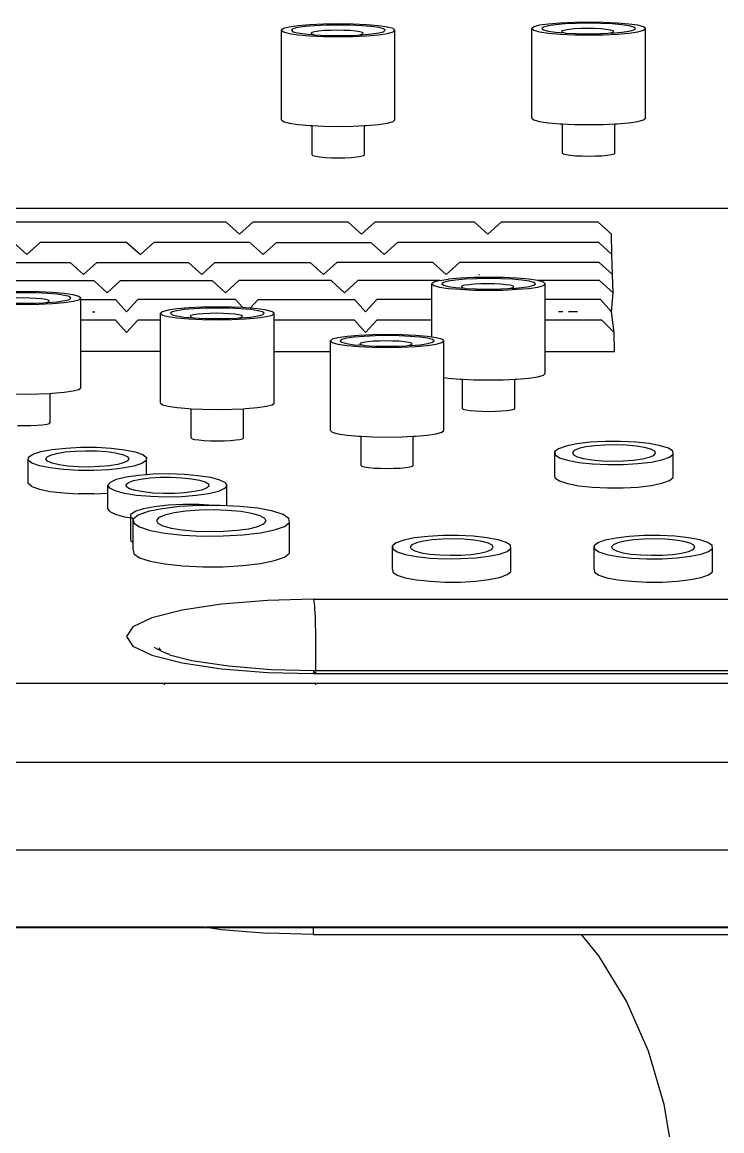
# Model space of a CAD drawing. Header units: centimetres. Extents: x 127 to 455, y 35 to 178.
# Drawn here: x 263.79 to 273.78, y 112.87 to 128.7 of the extents above; entities that cross this region are included whole.
import ezdxf

# ---------------------------------------------------------------- set-up
doc = ezdxf.new("R2010")
doc.units = ezdxf.units.CM
doc.layers.add('Edges', color=7, linetype='Continuous')

# ---------------------------------------------------------------- blocks, each defined once
blk = doc.blocks.new('Philips+Ultrasound+fr')
at = {"layer": 'Edges'}
for p, q in [((6.332, 22.183), (6.164, 22.168)), ((6.527, 22.192), (6.332, 22.183)), ((6.564, 22.177), (6.403, 22.169)), ((6.737, 22.195), (6.527, 22.192)), ((6.737, 22.179), (6.564, 22.177)), ((6.947, 22.192), (6.737, 22.195)), ((6.911, 22.177), (6.737, 22.179)), ((7.072, 22.169), (6.911, 22.177)), ((7.143, 22.183), (6.947, 22.192)), ((7.311, 22.168), (7.143, 22.183)), ((9.613, 22.175), (9.532, 22.153)), ((9.742, 22.193), (9.613, 22.175)), ((9.842, 22.182), (9.736, 22.167)), ((9.91, 22.208), (9.742, 22.193)), ((9.981, 22.194), (9.842, 22.182)), ((10.106, 22.217), (9.91, 22.208)), ((10.142, 22.202), (9.981, 22.194)), ((10.316, 22.22), (10.106, 22.217)), ((10.316, 22.204), (10.142, 22.202)), ((10.525, 22.217), (10.316, 22.22)), ((10.489, 22.202), (10.316, 22.204)), ((10.65, 22.194), (10.489, 22.202)), ((10.721, 22.208), (10.525, 22.217)), ((10.789, 22.182), (10.65, 22.194)), ((10.889, 22.193), (10.721, 22.208)), ((10.895, 22.167), (10.789, 22.182)), ((11.018, 22.175), (10.889, 22.193)), ((11.099, 22.153), (11.018, 22.175)), ((5.954, 22.128), (5.927, 22.104)), ((5.927, 22.104), (5.954, 22.08)), ((5.927, 20.823), (5.927, 22.104)), ((6.035, 22.15), (5.954, 22.128)), ((5.954, 22.08), (6.035, 22.058)), ((6.164, 22.168), (6.035, 22.15)), ((6.035, 22.058), (6.164, 22.039)), ((6.091, 22.123), (6.068, 22.104)), ((6.068, 22.104), (6.091, 22.084)), ((6.158, 22.142), (6.091, 22.123)), ((6.091, 22.084), (6.158, 22.066)), ((6.264, 22.157), (6.158, 22.142)), ((6.158, 22.066), (6.264, 22.051)), ((6.164, 22.039), (6.332, 22.025)), ((6.403, 22.169), (6.264, 22.157)), ((6.264, 22.051), (6.399, 22.041)), ((6.332, 22.025), (6.527, 22.016)), ((6.362, 22.073), (6.349, 22.062)), ((6.349, 22.062), (6.362, 22.051)), ((6.399, 22.083), (6.362, 22.073)), ((6.362, 22.051), (6.399, 22.041)), ((6.458, 22.092), (6.399, 22.083)), ((6.399, 22.041), (6.403, 22.039)), ((6.403, 22.039), (6.564, 22.031)), ((6.536, 22.099), (6.458, 22.092)), ((6.527, 22.016), (6.737, 22.013)), ((6.626, 22.103), (6.536, 22.099)), ((6.564, 22.031), (6.737, 22.029)), ((6.723, 22.104), (6.626, 22.103)), ((6.819, 22.103), (6.723, 22.104)), ((6.737, 22.029), (6.911, 22.031)), ((6.737, 22.013), (6.947, 22.016)), ((6.909, 22.099), (6.819, 22.103)), ((6.987, 22.092), (6.909, 22.099)), ((6.911, 22.031), (7.011, 22.036)), ((6.947, 22.016), (7.143, 22.025)), ((7.046, 22.083), (6.987, 22.092)), ((7.011, 22.036), (7.046, 22.041)), ((7.084, 22.073), (7.046, 22.083)), ((7.046, 22.041), (7.084, 22.051)), ((7.046, 22.041), (7.072, 22.039)), ((7.211, 22.157), (7.072, 22.169)), ((7.072, 22.039), (7.211, 22.051)), ((7.096, 22.062), (7.084, 22.073)), ((7.084, 22.051), (7.096, 22.062)), ((7.143, 22.025), (7.311, 22.039)), ((7.317, 22.142), (7.211, 22.157)), ((7.211, 22.051), (7.317, 22.066)), ((7.439, 22.15), (7.311, 22.168)), ((7.311, 22.039), (7.439, 22.058)), ((7.384, 22.123), (7.317, 22.142)), ((7.317, 22.066), (7.384, 22.084)), ((7.407, 22.104), (7.384, 22.123)), ((7.384, 22.084), (7.407, 22.104)), ((7.52, 22.128), (7.439, 22.15)), ((7.439, 22.058), (7.52, 22.08)), ((7.548, 22.104), (7.52, 22.128)), ((7.52, 22.08), (7.548, 22.104)), ((7.548, 20.823), (7.548, 22.104)), ((9.532, 22.153), (9.505, 22.129)), ((9.505, 22.129), (9.532, 22.105)), ((9.505, 20.848), (9.505, 22.129)), ((9.532, 22.105), (9.613, 22.083)), ((9.613, 22.083), (9.742, 22.064)), ((9.669, 22.148), (9.646, 22.129)), ((9.646, 22.129), (9.669, 22.109)), ((9.736, 22.167), (9.669, 22.148)), ((9.669, 22.109), (9.736, 22.091)), ((9.736, 22.091), (9.842, 22.076)), ((9.742, 22.064), (9.91, 22.05)), ((9.842, 22.076), (9.977, 22.066)), ((9.91, 22.05), (10.106, 22.041)), ((9.94, 22.098), (9.927, 22.087)), ((9.927, 22.087), (9.94, 22.076)), ((9.977, 22.108), (9.94, 22.098)), ((9.94, 22.076), (9.977, 22.066)), ((10.037, 22.117), (9.977, 22.108)), ((9.977, 22.066), (9.981, 22.064)), ((9.981, 22.064), (10.142, 22.056)), ((10.114, 22.123), (10.037, 22.117)), ((10.106, 22.041), (10.316, 22.038)), ((10.204, 22.128), (10.114, 22.123)), ((10.142, 22.056), (10.316, 22.054)), ((10.301, 22.129), (10.204, 22.128)), ((10.398, 22.128), (10.301, 22.129)), ((10.316, 22.054), (10.489, 22.056)), ((10.316, 22.038), (10.525, 22.041)), ((10.488, 22.123), (10.398, 22.128)), ((10.565, 22.117), (10.488, 22.123)), ((10.489, 22.056), (10.59, 22.061)), ((10.525, 22.041), (10.721, 22.05)), ((10.625, 22.108), (10.565, 22.117)), ((10.59, 22.061), (10.625, 22.066)), ((10.662, 22.098), (10.625, 22.108)), ((10.625, 22.066), (10.662, 22.076)), ((10.625, 22.066), (10.65, 22.064)), ((10.65, 22.064), (10.789, 22.076)), ((10.675, 22.087), (10.662, 22.098)), ((10.662, 22.076), (10.675, 22.087)), ((10.721, 22.05), (10.889, 22.064)), ((10.789, 22.076), (10.895, 22.091)), ((10.889, 22.064), (11.018, 22.083)), ((10.962, 22.148), (10.895, 22.167)), ((10.895, 22.091), (10.962, 22.109)), ((10.985, 22.129), (10.962, 22.148)), ((10.962, 22.109), (10.985, 22.129)), ((11.018, 22.083), (11.099, 22.105)), ((11.126, 22.129), (11.099, 22.153)), ((11.099, 22.105), (11.126, 22.129)), ((11.126, 20.848), (11.126, 22.129)), ((5.927, 20.823), (5.954, 20.799)), ((5.954, 20.799), (6.035, 20.777)), ((6.035, 20.777), (6.164, 20.758)), ((6.164, 20.758), (6.332, 20.744)), ((7.143, 20.744), (7.311, 20.758)), ((7.311, 20.758), (7.439, 20.777)), ((7.439, 20.777), (7.52, 20.799)), ((7.52, 20.799), (7.548, 20.823)), ((9.505, 20.848), (9.532, 20.824)), ((9.532, 20.824), (9.613, 20.802)), ((9.613, 20.802), (9.742, 20.783)), ((9.742, 20.783), (9.91, 20.769)), ((9.91, 20.769), (9.942, 20.767)), ((9.942, 20.349), (9.942, 20.767)), ((9.942, 20.767), (10.106, 20.76)), ((10.106, 20.76), (10.316, 20.757)), ((10.316, 20.757), (10.525, 20.76)), ((10.525, 20.76), (10.689, 20.767)), ((10.689, 20.767), (10.721, 20.769)), ((10.689, 20.349), (10.689, 20.767)), ((10.721, 20.769), (10.889, 20.783)), ((10.889, 20.783), (11.018, 20.802)), ((11.018, 20.802), (11.099, 20.824)), ((11.099, 20.824), (11.126, 20.848)), ((6.332, 20.744), (6.364, 20.742)), ((6.364, 20.325), (6.364, 20.742)), ((6.364, 20.742), (6.527, 20.735)), ((6.527, 20.735), (6.737, 20.732)), ((6.737, 20.732), (6.947, 20.735)), ((6.947, 20.735), (7.111, 20.742)), ((7.111, 20.742), (7.143, 20.744)), ((7.111, 20.325), (7.111, 20.742)), ((6.364, 20.325), (6.376, 20.314)), ((6.376, 20.314), (6.414, 20.304)), ((6.414, 20.304), (6.473, 20.295)), ((6.473, 20.295), (6.55, 20.288)), ((6.55, 20.288), (6.641, 20.284)), ((6.641, 20.284), (6.737, 20.283)), ((6.737, 20.283), (6.834, 20.284)), ((6.834, 20.284), (6.924, 20.288)), ((6.924, 20.288), (7.002, 20.295)), ((7.002, 20.295), (7.061, 20.304)), ((7.061, 20.304), (7.098, 20.314)), ((7.098, 20.314), (7.111, 20.325)), ((9.942, 20.349), (9.955, 20.339)), ((9.955, 20.339), (9.992, 20.328)), ((9.992, 20.328), (10.051, 20.32)), ((10.051, 20.32), (10.129, 20.313)), ((10.129, 20.313), (10.219, 20.309)), ((10.219, 20.309), (10.316, 20.307)), ((10.316, 20.307), (10.412, 20.309)), ((10.412, 20.309), (10.502, 20.313)), ((10.502, 20.313), (10.58, 20.32)), ((10.58, 20.32), (10.639, 20.328)), ((10.639, 20.328), (10.677, 20.339)), ((10.677, 20.339), (10.689, 20.349)), ((-6.97, 19.564), (15.223, 19.564)), ((5.136, 19.362), (-1.445, 19.362)), ((5.136, 19.362), (5.326, 19.19)), ((5.516, 19.362), (5.326, 19.19)), ((6.881, 19.362), (5.516, 19.362)), ((6.881, 19.362), (7.072, 19.19)), ((7.262, 19.362), (7.072, 19.19)), ((8.684, 19.362), (7.262, 19.362)), ((8.684, 19.362), (8.875, 19.19)), ((9.065, 19.362), (8.875, 19.19)), ((10.45, 19.362), (9.065, 19.362)), ((10.45, 19.362), (10.639, 19.19)), ((10.647, 18.903), (10.639, 19.19)), ((2.1, 19.074), (2.291, 18.903)), ((2.481, 19.074), (2.291, 18.903)), ((3.72, 19.074), (2.481, 19.074)), ((3.72, 19.074), (3.911, 18.903)), ((4.101, 19.074), (3.911, 18.903)), ((5.473, 19.074), (4.101, 19.074)), ((5.473, 19.074), (5.663, 18.903)), ((5.854, 19.074), (5.663, 18.903)), ((5.854, 19.074), (7.203, 19.074)), ((7.203, 19.074), (7.393, 18.903)), ((7.583, 19.074), (7.393, 18.903)), ((10.458, 19.074), (7.583, 19.074)), ((10.458, 19.074), (10.647, 18.903)), ((10.655, 18.615), (10.647, 18.903)), ((1.685, 18.787), (2.91, 18.787)), ((2.91, 18.787), (3.101, 18.615)), ((3.101, 18.615), (3.291, 18.787)), ((3.291, 18.787), (4.597, 18.787)), ((4.597, 18.787), (4.787, 18.615)), ((4.977, 18.787), (4.787, 18.615)), ((4.977, 18.787), (6.338, 18.787)), ((6.338, 18.787), (6.528, 18.615)), ((6.528, 18.615), (6.718, 18.787)), ((8.088, 18.787), (6.718, 18.787)), ((8.088, 18.787), (8.278, 18.615)), ((8.278, 18.615), (8.468, 18.787)), ((10.466, 18.787), (8.468, 18.787)), ((10.466, 18.787), (10.655, 18.615)), ((1.961, 18.531), (3.245, 18.531)), ((3.245, 18.531), (3.435, 18.354)), ((3.435, 18.354), (3.625, 18.531)), ((3.625, 18.531), (4.939, 18.531)), ((4.939, 18.531), (5.129, 18.354)), ((5.129, 18.354), (5.319, 18.531)), ((6.638, 18.531), (5.319, 18.531)), ((6.638, 18.531), (6.828, 18.354)), ((6.828, 18.354), (7.018, 18.531)), ((8.183, 18.528), (7.018, 18.531)), ((8.183, 18.528), (8.312, 18.547)), ((8.412, 18.536), (8.306, 18.52)), ((8.48, 18.562), (8.312, 18.547)), ((8.551, 18.548), (8.412, 18.536)), ((8.676, 18.571), (8.48, 18.562)), ((8.712, 18.555), (8.551, 18.548)), ((8.885, 18.574), (8.676, 18.571)), ((8.885, 18.558), (8.712, 18.555)), ((8.748, 18.615), (8.754, 18.615)), ((9.095, 18.571), (8.885, 18.574)), ((9.059, 18.555), (8.885, 18.558)), ((9.22, 18.548), (9.059, 18.555)), ((9.291, 18.562), (9.095, 18.571)), ((9.359, 18.536), (9.22, 18.548)), ((9.459, 18.547), (9.291, 18.562)), ((9.465, 18.52), (9.359, 18.536)), ((9.588, 18.528), (9.459, 18.547)), ((10.469, 18.531), (9.588, 18.528)), ((10.469, 18.531), (10.663, 18.354)), ((10.663, 18.354), (10.655, 18.615)), ((2.251, 18.371), (2.041, 18.367)), ((2.461, 18.367), (2.251, 18.371)), ((8.102, 18.506), (8.075, 18.483)), ((8.075, 18.483), (8.102, 18.459)), ((8.075, 18.257), (8.075, 18.483)), ((8.183, 18.528), (8.102, 18.506)), ((8.102, 18.459), (8.183, 18.437)), ((8.183, 18.437), (8.312, 18.418)), ((8.239, 18.502), (8.216, 18.483)), ((8.216, 18.483), (8.239, 18.463)), ((8.306, 18.52), (8.239, 18.502)), ((8.239, 18.463), (8.306, 18.445)), ((8.306, 18.445), (8.412, 18.429)), ((8.312, 18.418), (8.48, 18.404)), ((8.412, 18.429), (8.547, 18.42)), ((8.48, 18.404), (8.676, 18.394)), ((8.51, 18.452), (8.497, 18.441)), ((8.497, 18.441), (8.51, 18.43)), ((8.547, 18.462), (8.51, 18.452)), ((8.51, 18.43), (8.547, 18.42)), ((8.606, 18.47), (8.547, 18.462)), ((8.547, 18.42), (8.551, 18.417)), ((8.551, 18.417), (8.712, 18.41)), ((8.684, 18.477), (8.606, 18.47)), ((8.676, 18.394), (8.885, 18.391)), ((8.774, 18.481), (8.684, 18.477)), ((8.712, 18.41), (8.885, 18.407)), ((8.871, 18.483), (8.774, 18.481)), ((8.967, 18.481), (8.871, 18.483)), ((8.885, 18.407), (9.059, 18.41)), ((8.885, 18.391), (9.095, 18.394)), ((9.058, 18.477), (8.967, 18.481)), ((9.135, 18.47), (9.058, 18.477)), ((9.059, 18.41), (9.159, 18.414)), ((9.095, 18.394), (9.291, 18.404)), ((9.194, 18.462), (9.135, 18.47)), ((9.159, 18.414), (9.194, 18.42)), ((9.232, 18.452), (9.194, 18.462)), ((9.194, 18.42), (9.232, 18.43)), ((9.194, 18.42), (9.22, 18.417)), ((9.22, 18.417), (9.359, 18.429)), ((9.245, 18.441), (9.232, 18.452)), ((9.232, 18.43), (9.245, 18.441)), ((9.291, 18.404), (9.459, 18.418)), ((9.359, 18.429), (9.465, 18.445)), ((9.459, 18.418), (9.588, 18.437)), ((9.532, 18.502), (9.465, 18.52)), ((9.465, 18.445), (9.532, 18.463)), ((9.555, 18.483), (9.532, 18.502)), ((9.532, 18.463), (9.555, 18.483)), ((9.669, 18.506), (9.588, 18.528)), ((9.588, 18.437), (9.669, 18.459)), ((9.696, 18.483), (9.669, 18.506)), ((9.669, 18.459), (9.696, 18.483)), ((9.696, 18.257), (9.696, 18.483)), ((2.251, 18.355), (2.077, 18.352)), ((2.236, 18.28), (2.139, 18.278)), ((2.333, 18.278), (2.236, 18.28)), ((2.424, 18.352), (2.251, 18.355)), ((2.423, 18.274), (2.333, 18.278)), ((2.5, 18.267), (2.423, 18.274)), ((2.585, 18.345), (2.424, 18.352)), ((2.656, 18.358), (2.461, 18.367)), ((2.56, 18.259), (2.5, 18.267)), ((2.525, 18.211), (2.56, 18.216)), ((2.597, 18.248), (2.56, 18.259)), ((2.56, 18.216), (2.597, 18.227)), ((2.56, 18.216), (2.585, 18.214)), ((2.724, 18.333), (2.585, 18.345)), ((2.585, 18.214), (2.724, 18.226)), ((2.61, 18.237), (2.597, 18.248)), ((2.597, 18.227), (2.61, 18.237)), ((2.824, 18.344), (2.656, 18.358)), ((2.656, 18.2), (2.824, 18.215)), ((2.83, 18.317), (2.724, 18.333)), ((2.724, 18.226), (2.83, 18.242)), ((2.953, 18.325), (2.824, 18.344)), ((2.824, 18.215), (2.953, 18.234)), ((2.897, 18.299), (2.83, 18.317)), ((2.83, 18.242), (2.897, 18.26)), ((2.92, 18.279), (2.897, 18.299)), ((2.897, 18.26), (2.92, 18.279)), ((3.034, 18.303), (2.953, 18.325)), ((2.953, 18.234), (3.034, 18.256)), ((3.061, 18.279), (3.034, 18.303)), ((3.034, 18.256), (3.061, 18.279)), ((3.061, 18.257), (3.061, 18.279)), ((3.061, 17.963), (3.061, 18.257)), ((3.061, 18.257), (3.554, 18.257)), ((3.714, 18.081), (3.554, 18.257)), ((3.874, 18.257), (3.714, 18.081)), ((5.272, 18.257), (3.874, 18.257)), ((5.377, 18.142), (5.272, 18.257)), ((5.592, 18.257), (5.48, 18.134)), ((5.592, 18.257), (6.968, 18.257)), ((6.968, 18.257), (7.128, 18.081)), ((7.288, 18.257), (7.128, 18.081)), ((8.075, 18.257), (7.288, 18.257)), ((8.075, 17.963), (8.075, 18.257)), ((10.483, 18.257), (9.696, 18.257)), ((9.696, 17.961), (9.696, 18.257)), ((10.639, 18.081), (10.483, 18.257)), ((10.639, 18.081), (10.663, 18.354)), ((2.041, 18.191), (2.251, 18.188)), ((2.077, 18.207), (2.251, 18.204)), ((2.251, 18.204), (2.424, 18.207)), ((2.251, 18.188), (2.461, 18.191)), ((2.424, 18.207), (2.525, 18.211)), ((2.461, 18.191), (2.656, 18.2)), ((3.225, 18.081), (3.259, 18.081)), ((4.227, 18.084), (4.199, 18.061)), ((4.199, 18.061), (4.227, 18.037)), ((4.199, 17.963), (4.199, 18.061)), ((4.308, 18.106), (4.227, 18.084)), ((4.437, 18.125), (4.308, 18.106)), ((4.364, 18.08), (4.341, 18.061)), ((4.341, 18.061), (4.364, 18.041)), ((4.43, 18.098), (4.364, 18.08)), ((4.537, 18.114), (4.43, 18.098)), ((4.605, 18.14), (4.437, 18.125)), ((4.675, 18.126), (4.537, 18.114)), ((4.8, 18.149), (4.605, 18.14)), ((4.837, 18.134), (4.675, 18.126)), ((4.809, 18.055), (4.731, 18.049)), ((5.01, 18.152), (4.8, 18.149)), ((4.899, 18.06), (4.809, 18.055)), ((5.01, 18.136), (4.837, 18.134)), ((4.995, 18.061), (4.899, 18.06)), ((5.092, 18.06), (4.995, 18.061)), ((5.22, 18.149), (5.01, 18.152)), ((5.183, 18.134), (5.01, 18.136)), ((5.182, 18.055), (5.092, 18.06)), ((5.26, 18.049), (5.182, 18.055)), ((5.345, 18.126), (5.183, 18.134)), ((5.377, 18.142), (5.22, 18.149)), ((5.483, 18.114), (5.345, 18.126)), ((5.415, 18.14), (5.377, 18.142)), ((5.48, 18.134), (5.415, 18.14)), ((5.583, 18.125), (5.48, 18.134)), ((5.59, 18.098), (5.483, 18.114)), ((5.712, 18.106), (5.583, 18.125)), ((5.657, 18.08), (5.59, 18.098)), ((5.679, 18.061), (5.657, 18.08)), ((5.657, 18.041), (5.679, 18.061)), ((5.793, 18.084), (5.712, 18.106)), ((5.821, 18.061), (5.793, 18.084)), ((5.793, 18.037), (5.821, 18.061)), ((5.821, 17.963), (5.821, 18.061)), ((9.945, 18.081), (9.885, 18.081)), ((10.154, 18.081), (10.028, 18.081)), ((10.679, 17.787), (10.639, 18.081)), ((3.554, 17.963), (3.061, 17.963)), ((3.061, 17.518), (3.061, 17.963)), ((3.714, 17.787), (3.554, 17.963)), ((3.714, 17.787), (3.874, 17.963)), ((4.199, 17.963), (3.874, 17.963)), ((4.199, 17.518), (4.199, 17.963)), ((4.227, 18.037), (4.308, 18.015)), ((4.308, 18.015), (4.437, 17.996)), ((4.364, 18.041), (4.43, 18.023)), ((4.43, 18.023), (4.537, 18.008)), ((4.437, 17.996), (4.605, 17.982)), ((4.537, 18.008), (4.672, 17.998)), ((4.605, 17.982), (4.8, 17.973)), ((4.634, 18.03), (4.622, 18.019)), ((4.622, 18.019), (4.634, 18.008)), ((4.672, 18.04), (4.634, 18.03)), ((4.634, 18.008), (4.672, 17.998)), ((4.731, 18.049), (4.672, 18.04)), ((4.672, 17.998), (4.675, 17.996)), ((4.675, 17.996), (4.837, 17.988)), ((4.8, 17.973), (5.01, 17.97)), ((4.837, 17.988), (5.01, 17.986)), ((5.01, 17.986), (5.183, 17.988)), ((5.01, 17.97), (5.22, 17.973)), ((5.183, 17.988), (5.284, 17.993)), ((5.22, 17.973), (5.415, 17.982)), ((5.319, 18.04), (5.26, 18.049)), ((5.284, 17.993), (5.319, 17.998)), ((5.356, 18.03), (5.319, 18.04)), ((5.319, 17.998), (5.356, 18.008)), ((5.319, 17.998), (5.345, 17.996)), ((5.345, 17.996), (5.483, 18.008)), ((5.369, 18.019), (5.356, 18.03)), ((5.356, 18.008), (5.369, 18.019)), ((5.415, 17.982), (5.583, 17.996)), ((5.483, 18.008), (5.59, 18.023)), ((5.583, 17.996), (5.712, 18.015)), ((5.59, 18.023), (5.657, 18.041)), ((5.712, 18.015), (5.793, 18.037)), ((6.968, 17.963), (5.821, 17.963)), ((5.821, 17.518), (5.821, 17.963)), ((7.128, 17.787), (6.968, 17.963)), ((7.128, 17.787), (7.288, 17.963)), ((8.075, 17.963), (7.288, 17.963)), ((8.075, 17.721), (8.075, 17.963)), ((10.504, 17.961), (9.696, 17.961)), ((9.696, 17.518), (9.696, 17.961)), ((10.679, 17.787), (10.504, 17.961)), ((7.031, 17.746), (6.863, 17.731)), ((7.226, 17.755), (7.031, 17.746)), ((7.263, 17.739), (7.102, 17.732)), ((7.436, 17.758), (7.226, 17.755)), ((7.436, 17.742), (7.263, 17.739)), ((7.646, 17.755), (7.436, 17.758)), ((7.61, 17.739), (7.436, 17.742)), ((7.771, 17.732), (7.61, 17.739)), ((7.842, 17.746), (7.646, 17.755)), ((8.01, 17.731), (7.842, 17.746)), ((10.686, 17.518), (10.679, 17.787)), ((6.653, 17.69), (6.626, 17.667)), ((6.626, 17.667), (6.653, 17.643)), ((6.626, 17.518), (6.626, 17.667)), ((6.734, 17.712), (6.653, 17.69)), ((6.653, 17.643), (6.734, 17.621)), ((6.863, 17.731), (6.734, 17.712)), ((6.734, 17.621), (6.863, 17.602)), ((6.79, 17.686), (6.767, 17.667)), ((6.767, 17.667), (6.79, 17.647)), ((6.857, 17.704), (6.79, 17.686)), ((6.79, 17.647), (6.857, 17.629)), ((6.963, 17.72), (6.857, 17.704)), ((6.857, 17.629), (6.963, 17.613)), ((6.863, 17.602), (7.031, 17.588)), ((7.102, 17.732), (6.963, 17.72)), ((6.963, 17.613), (7.098, 17.604)), ((7.031, 17.588), (7.226, 17.578)), ((7.061, 17.636), (7.048, 17.625)), ((7.048, 17.625), (7.061, 17.614)), ((7.098, 17.646), (7.061, 17.636)), ((7.061, 17.614), (7.098, 17.604)), ((7.157, 17.654), (7.098, 17.646)), ((7.098, 17.604), (7.102, 17.601)), ((7.102, 17.601), (7.263, 17.594)), ((7.235, 17.661), (7.157, 17.654)), ((7.226, 17.578), (7.436, 17.575)), ((7.325, 17.665), (7.235, 17.661)), ((7.263, 17.594), (7.436, 17.591)), ((7.422, 17.667), (7.325, 17.665)), ((7.518, 17.665), (7.422, 17.667)), ((7.436, 17.591), (7.61, 17.594)), ((7.436, 17.575), (7.646, 17.578)), ((7.608, 17.661), (7.518, 17.665)), ((7.686, 17.654), (7.608, 17.661)), ((7.61, 17.594), (7.71, 17.599)), ((7.646, 17.578), (7.842, 17.588)), ((7.745, 17.646), (7.686, 17.654)), ((7.71, 17.599), (7.745, 17.604)), ((7.783, 17.636), (7.745, 17.646)), ((7.745, 17.604), (7.783, 17.614)), ((7.745, 17.604), (7.771, 17.601)), ((7.91, 17.72), (7.771, 17.732)), ((7.771, 17.601), (7.91, 17.613)), ((7.795, 17.625), (7.783, 17.636)), ((7.783, 17.614), (7.795, 17.625)), ((7.842, 17.588), (8.01, 17.602)), ((8.016, 17.704), (7.91, 17.72)), ((7.91, 17.613), (8.016, 17.629)), ((8.075, 17.721), (8.01, 17.731)), ((8.01, 17.602), (8.138, 17.621)), ((8.083, 17.686), (8.016, 17.704)), ((8.016, 17.629), (8.083, 17.647)), ((8.138, 17.712), (8.075, 17.721)), ((8.106, 17.667), (8.083, 17.686)), ((8.083, 17.647), (8.106, 17.667)), ((8.219, 17.69), (8.138, 17.712)), ((8.138, 17.621), (8.219, 17.643)), ((8.247, 17.667), (8.219, 17.69)), ((8.219, 17.643), (8.247, 17.667)), ((8.247, 17.146), (8.247, 17.667)), ((3.061, 16.998), (3.061, 17.518)), ((4.199, 17.518), (3.061, 17.518)), ((4.199, 16.78), (4.199, 17.518)), ((5.821, 17.518), (6.626, 17.518)), ((5.821, 16.78), (5.821, 17.518)), ((6.626, 16.385), (6.626, 17.518)), ((9.696, 17.518), (10.686, 17.518)), ((9.696, 17.201), (9.696, 17.518)), ((8.247, 17.146), (8.312, 17.137)), ((8.247, 16.385), (8.247, 17.146)), ((8.312, 17.137), (8.48, 17.122)), ((8.48, 17.122), (8.512, 17.121)), ((8.512, 16.703), (8.512, 17.121)), ((8.512, 17.121), (8.676, 17.113)), ((8.676, 17.113), (8.885, 17.11)), ((8.885, 17.11), (9.095, 17.113)), ((9.095, 17.113), (9.259, 17.121)), ((9.259, 17.121), (9.291, 17.122)), ((9.259, 16.703), (9.259, 17.121)), ((9.291, 17.122), (9.459, 17.137)), ((9.459, 17.137), (9.588, 17.156)), ((9.588, 17.156), (9.669, 17.178)), ((9.669, 17.178), (9.696, 17.201)), ((2.824, 16.934), (2.953, 16.953)), ((2.953, 16.953), (3.034, 16.975)), ((3.034, 16.975), (3.061, 16.998)), ((2.041, 16.91), (2.251, 16.907)), ((2.251, 16.907), (2.461, 16.91)), ((2.461, 16.91), (2.624, 16.918)), ((2.624, 16.918), (2.656, 16.919)), ((2.624, 16.5), (2.624, 16.918)), ((2.656, 16.919), (2.824, 16.934)), ((4.199, 16.78), (4.227, 16.756)), ((4.227, 16.756), (4.308, 16.734)), ((4.308, 16.734), (4.437, 16.715)), ((4.437, 16.715), (4.605, 16.701)), ((4.605, 16.701), (4.636, 16.699)), ((4.636, 16.281), (4.636, 16.699)), ((4.636, 16.699), (4.8, 16.692)), ((4.8, 16.692), (5.01, 16.688)), ((5.01, 16.688), (5.22, 16.692)), ((5.22, 16.692), (5.384, 16.699)), ((5.384, 16.699), (5.415, 16.701)), ((5.384, 16.281), (5.384, 16.699)), ((5.415, 16.701), (5.583, 16.715)), ((5.583, 16.715), (5.712, 16.734)), ((5.712, 16.734), (5.793, 16.756)), ((5.793, 16.756), (5.821, 16.78)), ((8.512, 16.703), (8.524, 16.692)), ((8.524, 16.692), (8.562, 16.682)), ((8.562, 16.682), (8.621, 16.673)), ((8.621, 16.673), (8.699, 16.667)), ((8.699, 16.667), (8.789, 16.662)), ((8.789, 16.662), (8.885, 16.661)), ((8.885, 16.661), (8.982, 16.662)), ((8.982, 16.662), (9.072, 16.667)), ((9.072, 16.667), (9.15, 16.673)), ((9.15, 16.673), (9.209, 16.682)), ((9.209, 16.682), (9.246, 16.692)), ((9.246, 16.692), (9.259, 16.703)), ((2.438, 16.464), (2.515, 16.47)), ((2.515, 16.47), (2.574, 16.479)), ((2.574, 16.479), (2.612, 16.489)), ((2.612, 16.489), (2.624, 16.5)), ((2.154, 16.459), (2.251, 16.458)), ((2.251, 16.458), (2.347, 16.459)), ((2.347, 16.459), (2.438, 16.464)), ((6.626, 16.385), (6.653, 16.362)), ((6.653, 16.362), (6.734, 16.34)), ((6.734, 16.34), (6.863, 16.321)), ((6.863, 16.321), (7.031, 16.306)), ((7.842, 16.306), (8.01, 16.321)), ((8.01, 16.321), (8.138, 16.34)), ((8.138, 16.34), (8.219, 16.362)), ((8.219, 16.362), (8.247, 16.385)), ((4.636, 16.281), (4.649, 16.27)), ((4.649, 16.27), (4.686, 16.26)), ((4.686, 16.26), (4.746, 16.252)), ((4.746, 16.252), (4.823, 16.245)), ((4.823, 16.245), (4.913, 16.241)), ((4.913, 16.241), (5.01, 16.239)), ((5.01, 16.239), (5.107, 16.241)), ((5.107, 16.241), (5.197, 16.245)), ((5.197, 16.245), (5.274, 16.252)), ((5.274, 16.252), (5.334, 16.26)), ((5.334, 16.26), (5.371, 16.27)), ((5.371, 16.27), (5.384, 16.281)), ((7.031, 16.306), (7.063, 16.305)), ((7.063, 15.887), (7.063, 16.305)), ((7.063, 16.305), (7.226, 16.297)), ((7.226, 16.297), (7.436, 16.294)), ((7.436, 16.294), (7.646, 16.297)), ((7.646, 16.297), (7.81, 16.305)), ((7.81, 16.305), (7.842, 16.306)), ((7.81, 15.887), (7.81, 16.305)), ((9.993, 16.165), (9.886, 16.127)), ((10.146, 16.196), (9.993, 16.165)), ((10.336, 16.219), (10.146, 16.196)), ((10.4, 16.169), (10.273, 16.152)), ((10.549, 16.231), (10.336, 16.219)), ((10.546, 16.18), (10.4, 16.169)), ((10.7, 16.183), (10.546, 16.18)), ((10.771, 16.232), (10.549, 16.231)), ((10.853, 16.178), (10.7, 16.183)), ((10.987, 16.221), (10.771, 16.232)), ((10.995, 16.165), (10.853, 16.178)), ((11.181, 16.2), (10.987, 16.221)), ((11.114, 16.145), (10.995, 16.165)), ((11.341, 16.17), (11.181, 16.2)), ((11.456, 16.133), (11.341, 16.17)), ((2.309, 15.964), (2.314, 16.007)), ((2.314, 16.007), (2.375, 16.049)), ((2.375, 16.049), (2.49, 16.086)), ((2.49, 16.086), (2.65, 16.116)), ((2.559, 15.978), (2.574, 16.008)), ((2.574, 16.008), (2.627, 16.036)), ((2.627, 16.036), (2.717, 16.061)), ((2.65, 16.116), (2.845, 16.137)), ((2.717, 16.061), (2.837, 16.081)), ((2.837, 16.081), (2.978, 16.093)), ((2.845, 16.137), (3.06, 16.148)), ((2.978, 16.093), (3.131, 16.099)), ((3.06, 16.148), (3.282, 16.147)), ((3.131, 16.099), (3.286, 16.096)), ((3.282, 16.147), (3.495, 16.135)), ((3.286, 16.096), (3.431, 16.085)), ((3.431, 16.085), (3.558, 16.068)), ((3.495, 16.135), (3.685, 16.112)), ((3.558, 16.068), (3.657, 16.044)), ((3.657, 16.044), (3.722, 16.016)), ((3.685, 16.112), (3.839, 16.081)), ((3.722, 16.016), (3.748, 15.986)), ((3.839, 16.081), (3.945, 16.043)), ((3.945, 16.043), (3.998, 16)), ((3.998, 16), (3.994, 15.957)), ((3.998, 15.758), (3.998, 16)), ((9.886, 16.127), (9.833, 16.085)), ((9.833, 16.085), (9.837, 16.041)), ((9.833, 15.751), (9.833, 16.085)), ((9.837, 16.041), (9.899, 15.999)), ((9.899, 15.999), (10.014, 15.962)), ((10.109, 16.101), (10.083, 16.071)), ((10.083, 16.071), (10.098, 16.04)), ((10.098, 16.04), (10.151, 16.012)), ((10.174, 16.128), (10.109, 16.101)), ((10.151, 16.012), (10.241, 15.987)), ((10.273, 16.152), (10.174, 16.128)), ((11.082, 15.981), (11.181, 16.004)), ((11.204, 16.121), (11.114, 16.145)), ((11.181, 16.004), (11.246, 16.032)), ((11.258, 16.092), (11.204, 16.121)), ((11.246, 16.032), (11.272, 16.062)), ((11.272, 16.062), (11.258, 16.092)), ((11.362, 15.967), (11.469, 16.006)), ((11.518, 16.091), (11.456, 16.133)), ((11.469, 16.006), (11.522, 16.048)), ((11.522, 16.048), (11.518, 16.091)), ((11.522, 15.714), (11.522, 16.048)), ((2.362, 15.921), (2.309, 15.964)), ((2.309, 15.63), (2.309, 15.964)), ((2.469, 15.883), (2.362, 15.921)), ((2.623, 15.852), (2.469, 15.883)), ((2.585, 15.947), (2.559, 15.978)), ((2.65, 15.92), (2.585, 15.947)), ((2.812, 15.829), (2.623, 15.852)), ((2.749, 15.896), (2.65, 15.92)), ((2.876, 15.879), (2.749, 15.896)), ((3.022, 15.868), (2.876, 15.879)), ((3.176, 15.865), (3.022, 15.868)), ((3.33, 15.871), (3.176, 15.865)), ((3.471, 15.883), (3.33, 15.871)), ((3.657, 15.848), (3.463, 15.827)), ((3.59, 15.903), (3.471, 15.883)), ((3.68, 15.928), (3.59, 15.903)), ((3.817, 15.878), (3.657, 15.848)), ((3.734, 15.956), (3.68, 15.928)), ((3.748, 15.986), (3.734, 15.956)), ((3.932, 15.915), (3.817, 15.878)), ((3.994, 15.957), (3.932, 15.915)), ((7.063, 15.887), (7.075, 15.876)), ((7.075, 15.876), (7.113, 15.866)), ((7.113, 15.866), (7.172, 15.857)), ((7.172, 15.857), (7.249, 15.851)), ((7.249, 15.851), (7.34, 15.847)), ((7.34, 15.847), (7.436, 15.845)), ((7.436, 15.845), (7.533, 15.847)), ((7.533, 15.847), (7.623, 15.851)), ((7.623, 15.851), (7.701, 15.857)), ((7.701, 15.857), (7.76, 15.866)), ((7.76, 15.866), (7.797, 15.876)), ((7.797, 15.876), (7.81, 15.887)), ((10.014, 15.962), (10.174, 15.932)), ((10.174, 15.932), (10.369, 15.911)), ((10.241, 15.987), (10.361, 15.967)), ((10.361, 15.967), (10.502, 15.955)), ((10.369, 15.911), (10.584, 15.901)), ((10.502, 15.955), (10.655, 15.95)), ((10.584, 15.901), (10.806, 15.901)), ((10.655, 15.95), (10.81, 15.952)), ((10.806, 15.901), (11.019, 15.914)), ((10.81, 15.952), (10.955, 15.963)), ((10.955, 15.963), (11.082, 15.981)), ((11.019, 15.914), (11.209, 15.936)), ((11.209, 15.936), (11.362, 15.967)), ((3.025, 15.817), (2.812, 15.829)), ((3.247, 15.816), (3.025, 15.817)), ((3.463, 15.827), (3.247, 15.816)), ((3.482, 15.65), (3.571, 15.69)), ((3.571, 15.69), (3.71, 15.724)), ((3.71, 15.724), (3.888, 15.75)), ((3.813, 15.671), (3.918, 15.694)), ((3.888, 15.75), (3.998, 15.758)), ((3.918, 15.694), (4.05, 15.71)), ((3.998, 15.758), (4.095, 15.766)), ((4.05, 15.71), (4.198, 15.719)), ((4.095, 15.766), (4.316, 15.771)), ((4.198, 15.719), (4.353, 15.72)), ((4.316, 15.771), (4.535, 15.764)), ((4.353, 15.72), (4.505, 15.713)), ((4.505, 15.713), (4.642, 15.699)), ((4.535, 15.764), (4.738, 15.746)), ((4.642, 15.699), (4.756, 15.678)), ((4.738, 15.746), (4.911, 15.719)), ((4.756, 15.678), (4.839, 15.653)), ((4.911, 15.719), (5.043, 15.684)), ((5.043, 15.684), (5.123, 15.644)), ((9.837, 15.708), (9.833, 15.751)), ((9.837, 15.708), (9.899, 15.666)), ((11.469, 15.672), (11.522, 15.714)), ((2.362, 15.588), (2.309, 15.63)), ((2.362, 15.588), (2.469, 15.55)), ((2.469, 15.55), (2.623, 15.518)), ((3.448, 15.607), (3.482, 15.65)), ((3.473, 15.564), (3.448, 15.607)), ((3.448, 15.493), (3.448, 15.607)), ((3.553, 15.524), (3.473, 15.564)), ((3.685, 15.488), (3.553, 15.524)), ((3.706, 15.615), (3.74, 15.644)), ((3.712, 15.584), (3.706, 15.615)), ((3.758, 15.555), (3.712, 15.584)), ((3.74, 15.644), (3.813, 15.671)), ((3.84, 15.529), (3.758, 15.555)), ((3.954, 15.509), (3.84, 15.529)), ((4.784, 15.536), (4.678, 15.514)), ((4.856, 15.563), (4.784, 15.536)), ((4.839, 15.653), (4.885, 15.624)), ((4.89, 15.593), (4.856, 15.563)), ((4.885, 15.624), (4.89, 15.593)), ((5.114, 15.557), (5.025, 15.518)), ((5.148, 15.6), (5.114, 15.557)), ((5.123, 15.644), (5.148, 15.6)), ((5.148, 15.312), (5.148, 15.6)), ((9.899, 15.666), (10.014, 15.629)), ((10.014, 15.629), (10.174, 15.599)), ((10.174, 15.599), (10.369, 15.578)), ((10.369, 15.578), (10.584, 15.567)), ((10.584, 15.567), (10.806, 15.568)), ((10.806, 15.568), (11.019, 15.58)), ((11.019, 15.58), (11.209, 15.603)), ((11.209, 15.603), (11.362, 15.634)), ((11.362, 15.634), (11.469, 15.672)), ((2.623, 15.518), (2.812, 15.496)), ((2.812, 15.496), (3.025, 15.484)), ((3.247, 15.483), (3.025, 15.484)), ((3.247, 15.483), (3.448, 15.493)), ((3.448, 15.274), (3.448, 15.493)), ((3.858, 15.461), (3.685, 15.488)), ((4.061, 15.444), (3.858, 15.461)), ((4.092, 15.494), (3.954, 15.509)), ((4.281, 15.437), (4.061, 15.444)), ((4.243, 15.488), (4.092, 15.494)), ((4.398, 15.489), (4.243, 15.488)), ((4.501, 15.442), (4.281, 15.437)), ((4.547, 15.498), (4.398, 15.489)), ((4.708, 15.458), (4.501, 15.442)), ((4.678, 15.514), (4.547, 15.498)), ((4.887, 15.484), (4.708, 15.458)), ((5.025, 15.518), (4.887, 15.484)), ((3.473, 15.231), (3.448, 15.274)), ((3.473, 15.231), (3.553, 15.19)), ((3.777, 15.194), (3.839, 15.236)), ((3.839, 15.236), (3.954, 15.273)), ((4.021, 15.229), (3.88, 15.178)), ((3.954, 15.273), (4.114, 15.303)), ((4.224, 15.27), (4.021, 15.229)), ((4.114, 15.303), (4.309, 15.324)), ((4.475, 15.3), (4.224, 15.27)), ((4.392, 15.211), (4.261, 15.18)), ((4.309, 15.324), (4.524, 15.334)), ((4.559, 15.234), (4.392, 15.211)), ((4.756, 15.316), (4.475, 15.3)), ((4.524, 15.334), (4.746, 15.333)), ((4.751, 15.248), (4.559, 15.234)), ((4.746, 15.333), (4.959, 15.321)), ((4.955, 15.252), (4.751, 15.248)), ((4.998, 15.317), (4.756, 15.316)), ((5.158, 15.245), (4.955, 15.252)), ((4.959, 15.321), (4.998, 15.317)), ((5.049, 15.317), (4.998, 15.317)), ((5.148, 15.312), (5.049, 15.317)), ((5.333, 15.303), (5.148, 15.312)), ((5.344, 15.229), (5.158, 15.245)), ((5.59, 15.276), (5.333, 15.303)), ((5.502, 15.203), (5.344, 15.229)), ((5.62, 15.17), (5.502, 15.203)), ((5.801, 15.236), (5.59, 15.276)), ((5.953, 15.187), (5.801, 15.236)), ((3.553, 15.19), (3.685, 15.155)), ((3.685, 15.155), (3.773, 15.141)), ((3.773, 15.15), (3.777, 15.194)), ((3.81, 15.122), (3.773, 15.15)), ((3.773, 15.141), (3.773, 15.15)), ((3.773, 14.817), (3.773, 15.141)), ((3.88, 15.178), (3.81, 15.122)), ((3.81, 15.122), (3.816, 15.065)), ((3.81, 14.787), (3.81, 15.122)), ((3.816, 15.065), (3.898, 15.01)), ((4.175, 15.144), (4.141, 15.104)), ((4.141, 15.104), (4.16, 15.064)), ((4.16, 15.064), (4.231, 15.026)), ((4.261, 15.18), (4.175, 15.144)), ((5.59, 15.016), (5.676, 15.053)), ((5.691, 15.132), (5.62, 15.17)), ((5.676, 15.053), (5.71, 15.092)), ((5.71, 15.092), (5.691, 15.132)), ((6.034, 15.131), (5.953, 15.187)), ((5.971, 15.018), (6.041, 15.074)), ((6.041, 15.074), (6.034, 15.131)), ((6.041, 14.634), (6.041, 15.074)), ((3.898, 15.01), (4.05, 14.961)), ((4.05, 14.961), (4.261, 14.921)), ((4.231, 15.026), (4.349, 14.994)), ((4.261, 14.921), (4.518, 14.893)), ((4.349, 14.994), (4.507, 14.968)), ((4.507, 14.968), (4.693, 14.951)), ((4.518, 14.893), (4.802, 14.88)), ((4.693, 14.951), (4.895, 14.944)), ((4.895, 14.944), (5.1, 14.948)), ((5.095, 14.881), (5.376, 14.897)), ((5.1, 14.948), (5.292, 14.962)), ((5.292, 14.962), (5.459, 14.985)), ((5.376, 14.897), (5.627, 14.926)), ((5.459, 14.985), (5.59, 15.016)), ((5.627, 14.926), (5.829, 14.968)), ((5.829, 14.968), (5.971, 15.018)), ((8.23, 14.886), (8.017, 14.874)), ((8.452, 14.887), (8.23, 14.886)), ((8.667, 14.877), (8.452, 14.887)), ((11.331, 14.887), (11.109, 14.886)), ((11.546, 14.876), (11.331, 14.887)), ((3.773, 14.817), (3.81, 14.787)), ((3.81, 14.682), (3.81, 14.787)), ((4.802, 14.88), (5.095, 14.881)), ((7.566, 14.782), (7.513, 14.74)), ((7.513, 14.74), (7.518, 14.696)), ((7.513, 14.407), (7.513, 14.74)), ((7.673, 14.82), (7.566, 14.782)), ((7.827, 14.852), (7.673, 14.82)), ((7.79, 14.756), (7.764, 14.726)), ((7.855, 14.784), (7.79, 14.756)), ((8.017, 14.874), (7.827, 14.852)), ((7.954, 14.807), (7.855, 14.784)), ((8.08, 14.825), (7.954, 14.807)), ((8.226, 14.835), (8.08, 14.825)), ((8.381, 14.838), (8.226, 14.835)), ((8.534, 14.833), (8.381, 14.838)), ((8.675, 14.82), (8.534, 14.833)), ((8.861, 14.856), (8.667, 14.877)), ((8.794, 14.801), (8.675, 14.82)), ((8.884, 14.776), (8.794, 14.801)), ((9.021, 14.826), (8.861, 14.856)), ((8.938, 14.747), (8.884, 14.776)), ((8.953, 14.717), (8.938, 14.747)), ((9.136, 14.788), (9.021, 14.826)), ((9.198, 14.747), (9.136, 14.788)), ((9.203, 14.703), (9.198, 14.747)), ((10.446, 14.782), (10.393, 14.74)), ((10.393, 14.74), (10.397, 14.696)), ((10.393, 14.406), (10.393, 14.74)), ((10.553, 14.82), (10.446, 14.782)), ((10.706, 14.851), (10.553, 14.82)), ((10.669, 14.756), (10.643, 14.726)), ((10.734, 14.783), (10.669, 14.756)), ((10.896, 14.874), (10.706, 14.851)), ((10.833, 14.807), (10.734, 14.783)), ((10.96, 14.824), (10.833, 14.807)), ((11.109, 14.886), (10.896, 14.874)), ((11.106, 14.835), (10.96, 14.824)), ((11.26, 14.838), (11.106, 14.835)), ((11.413, 14.833), (11.26, 14.838)), ((11.554, 14.82), (11.413, 14.833)), ((11.741, 14.856), (11.546, 14.876)), ((11.674, 14.8), (11.554, 14.82)), ((11.764, 14.776), (11.674, 14.8)), ((11.901, 14.825), (11.741, 14.856)), ((11.818, 14.747), (11.764, 14.776)), ((11.832, 14.717), (11.818, 14.747)), ((12.016, 14.788), (11.901, 14.825)), ((12.078, 14.746), (12.016, 14.788)), ((12.082, 14.703), (12.078, 14.746)), ((3.81, 14.682), (3.816, 14.625)), ((3.816, 14.625), (3.898, 14.57)), ((3.898, 14.57), (4.05, 14.521)), ((5.829, 14.528), (5.971, 14.578)), ((5.971, 14.578), (6.041, 14.634)), ((7.518, 14.696), (7.58, 14.655)), ((7.58, 14.655), (7.695, 14.617)), ((7.695, 14.617), (7.855, 14.587)), ((7.764, 14.726), (7.778, 14.696)), ((7.778, 14.696), (7.832, 14.667)), ((7.832, 14.667), (7.922, 14.642)), ((7.855, 14.587), (8.049, 14.566)), ((7.922, 14.642), (8.041, 14.623)), ((8.041, 14.623), (8.182, 14.61)), ((8.182, 14.61), (8.335, 14.605)), ((8.335, 14.605), (8.49, 14.608)), ((8.49, 14.608), (8.636, 14.618)), ((8.636, 14.618), (8.762, 14.636)), ((8.699, 14.569), (8.889, 14.591)), ((8.762, 14.636), (8.862, 14.659)), ((8.862, 14.659), (8.926, 14.687)), ((8.889, 14.591), (9.043, 14.623)), ((8.926, 14.687), (8.953, 14.717)), ((9.043, 14.623), (9.15, 14.661)), ((9.15, 14.661), (9.203, 14.703)), ((9.203, 14.37), (9.203, 14.703)), ((10.397, 14.696), (10.459, 14.654)), ((10.459, 14.654), (10.574, 14.617)), ((10.574, 14.617), (10.734, 14.587)), ((10.643, 14.726), (10.657, 14.695)), ((10.657, 14.695), (10.711, 14.667)), ((10.711, 14.667), (10.801, 14.642)), ((10.734, 14.587), (10.929, 14.566)), ((10.801, 14.642), (10.921, 14.622)), ((10.921, 14.622), (11.062, 14.61)), ((11.062, 14.61), (11.215, 14.605)), ((11.215, 14.605), (11.369, 14.607)), ((11.369, 14.607), (11.515, 14.618)), ((11.515, 14.618), (11.642, 14.636)), ((11.579, 14.569), (11.769, 14.591)), ((11.642, 14.636), (11.741, 14.659)), ((11.741, 14.659), (11.806, 14.687)), ((11.769, 14.591), (11.922, 14.622)), ((11.806, 14.687), (11.832, 14.717)), ((11.922, 14.622), (12.029, 14.661)), ((12.029, 14.661), (12.082, 14.703)), ((12.082, 14.369), (12.082, 14.703)), ((4.05, 14.521), (4.261, 14.481)), ((4.261, 14.481), (4.518, 14.453)), ((4.518, 14.453), (4.802, 14.44)), ((4.802, 14.44), (5.095, 14.441)), ((5.095, 14.441), (5.376, 14.457)), ((5.376, 14.457), (5.627, 14.486)), ((5.627, 14.486), (5.829, 14.528)), ((8.049, 14.566), (8.264, 14.556)), ((8.264, 14.556), (8.486, 14.557)), ((8.486, 14.557), (8.699, 14.569)), ((10.929, 14.566), (11.144, 14.556)), ((11.144, 14.556), (11.366, 14.556)), ((11.366, 14.556), (11.579, 14.569)), ((7.513, 14.407), (7.518, 14.363)), ((7.518, 14.363), (7.58, 14.321)), ((7.58, 14.321), (7.695, 14.284)), ((7.695, 14.284), (7.855, 14.254)), ((7.855, 14.254), (8.049, 14.233)), ((8.699, 14.236), (8.889, 14.258)), ((8.889, 14.258), (9.043, 14.289)), ((9.043, 14.289), (9.15, 14.328)), ((9.15, 14.328), (9.203, 14.37)), ((10.393, 14.406), (10.397, 14.363)), ((10.397, 14.363), (10.459, 14.321)), ((10.459, 14.321), (10.574, 14.284)), ((10.574, 14.284), (10.734, 14.254)), ((10.734, 14.254), (10.929, 14.233)), ((11.579, 14.235), (11.769, 14.258)), ((11.769, 14.258), (11.922, 14.289)), ((11.922, 14.289), (12.029, 14.327)), ((12.029, 14.327), (12.082, 14.369)), ((8.049, 14.233), (8.264, 14.223)), ((8.264, 14.223), (8.486, 14.223)), ((8.486, 14.223), (8.699, 14.236)), ((10.929, 14.233), (11.144, 14.222)), ((11.144, 14.222), (11.366, 14.223)), ((11.366, 14.223), (11.579, 14.235)), ((5.728, 13.961), (5.072, 13.908)), ((6.381, 13.978), (5.728, 13.961)), ((6.385, 13.977), (6.381, 13.978)), ((6.389, 13.967), (6.385, 13.977)), ((6.385, 13.977), (13.979, 13.977)), ((6.394, 13.947), (6.389, 13.967)), ((6.398, 13.917), (6.394, 13.947)), ((4.509, 13.823), (4.077, 13.713)), ((5.072, 13.908), (4.509, 13.823)), ((6.402, 13.879), (6.398, 13.917)), ((6.405, 13.834), (6.402, 13.879)), ((6.409, 13.781), (6.405, 13.834)), ((6.411, 13.724), (6.409, 13.781)), ((4.077, 13.713), (3.805, 13.584)), ((6.413, 13.662), (6.411, 13.724)), ((6.415, 13.597), (6.413, 13.662)), ((3.805, 13.584), (3.713, 13.446)), ((6.416, 13.532), (6.415, 13.597)), ((6.416, 13.467), (6.416, 13.532)), ((6.416, 12.959), (6.416, 13.467)), ((3.713, 13.446), (3.805, 13.308)), ((3.805, 13.308), (4.077, 13.179)), ((4.077, 13.179), (4.509, 13.069)), ((4.148, 13.268), (4.115, 13.288)), ((4.148, 13.268), (4.201, 13.247)), ((4.201, 13.247), (4.18, 13.282)), ((4.205, 13.241), (4.201, 13.247)), ((4.205, 13.241), (4.302, 13.195)), ((4.322, 13.19), (4.302, 13.195)), ((4.326, 13.185), (4.322, 13.19)), ((4.326, 13.185), (4.648, 13.103)), ((4.509, 13.069), (5.072, 12.984)), ((4.648, 13.103), (5.17, 13.024)), ((5.17, 13.024), (5.779, 12.975)), ((5.072, 12.984), (5.728, 12.931)), ((5.728, 12.931), (6.381, 12.914)), ((5.779, 12.975), (6.394, 12.959)), ((6.385, 12.939), (6.381, 12.914)), ((6.381, 12.914), (6.405, 12.916)), ((6.389, 12.954), (6.385, 12.939)), ((6.394, 12.959), (6.389, 12.954)), ((6.398, 12.954), (6.394, 12.959)), ((6.394, 12.959), (6.416, 12.959)), ((6.405, 12.916), (6.402, 12.939)), ((6.405, 12.916), (6.416, 12.914)), ((6.416, 12.954), (6.416, 12.959)), ((6.416, 12.959), (13.948, 12.959)), ((6.416, 12.914), (6.416, 12.939)), ((6.416, 12.914), (13.948, 12.914)), ((-5.394, 12.778), (4.258, 12.78)), ((4.258, 12.753), (4.258, 12.78)), ((4.258, 12.78), (6.416, 12.778)), ((6.416, 12.753), (6.416, 12.778)), ((6.416, 12.778), (13.95, 12.778)), ((17.129, 11.644), (-17.436, 11.644)), ((17.129, 10.391), (-17.436, 10.391)), ((4.829, 9.294), (-1.043, 9.294)), ((4.911, 9.282), (-1.043, 9.282)), ((4.829, 9.294), (4.849, 9.291)), ((6.381, 9.294), (4.849, 9.291)), ((4.849, 9.291), (4.911, 9.282)), ((4.911, 9.282), (5.072, 9.258)), ((6.381, 9.282), (4.911, 9.282)), ((5.072, 9.258), (5.728, 9.205)), ((6.381, 9.188), (5.728, 9.205)), ((13.983, 9.294), (6.381, 9.294)), ((6.381, 9.294), (6.381, 9.282)), ((6.381, 9.282), (6.381, 9.188)), ((13.983, 9.282), (6.381, 9.282)), ((6.381, 9.188), (10.211, 9.188)), ((10.458, 8.885), (10.211, 9.188)), ((10.211, 9.188), (13.983, 9.188)), ((10.855, 8.234), (10.458, 8.885)), ((11.169, 7.52), (10.855, 8.234)), ((11.395, 6.76), (11.169, 7.52)), ((11.526, 5.969), (11.395, 6.76))]:
    blk.add_line(p, q, dxfattribs=at)

msp = doc.modelspace()

# ---------------------------------------------------------------- block references
msp.add_blockref('Philips+Ultrasound+fr', (261.567, 106.483))

doc.saveas('drawing.dxf')
